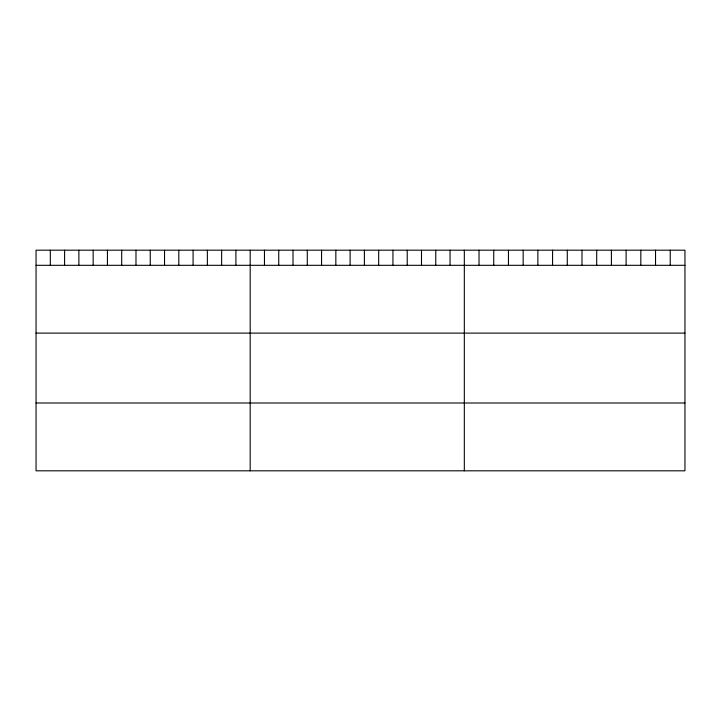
<?xml version="1.0" encoding="UTF-8"?>
<svg xmlns="http://www.w3.org/2000/svg" width="721" height="721" viewBox="0 0 721 721"><rect width="100%" height="100%" fill="white"/><g stroke="black" fill="none" stroke-linecap="round" stroke-linejoin="round"><path stroke-width="1.08" d="M684.95 265.31L684.95 470.813L36.05 470.813L36.05 250.187L684.95 250.187L684.95 265.31L36.05 265.31M36.05 333.12L684.95 333.12M36.05 402.994L684.95 402.994M670.242 250.187L670.242 265.31M655.533 250.187L655.533 265.31M640.825 250.187L640.825 265.31M626.116 250.187L626.116 265.31M611.408 250.187L611.408 265.31M596.7 250.187L596.7 265.31M581.991 250.187L581.991 265.31M567.283 250.187L567.283 265.31M552.574 250.187L552.574 265.31M537.866 250.187L537.866 265.31M523.158 250.187L523.158 265.31M508.449 250.187L508.449 265.31M493.741 250.187L493.741 265.31M479.032 250.187L479.032 265.31M464.324 250.187L464.324 470.813M450.048 250.187L450.048 265.31M435.772 250.187L435.772 265.31M421.497 250.187L421.497 265.31M407.221 250.187L407.221 265.31M392.945 250.187L392.945 265.31M378.669 250.187L378.669 265.31M364.393 250.187L364.393 265.31M350.118 250.187L350.118 265.31M335.842 250.187L335.842 265.31M321.566 250.187L321.566 265.31M307.29 250.187L307.29 265.31M293.014 250.187L293.014 265.31M278.739 250.187L278.739 265.31M264.463 250.187L264.463 265.31M250.187 250.187L250.187 470.813M235.911 250.187L235.911 265.31M221.635 250.187L221.635 265.31M207.36 250.187L207.36 265.31M193.084 250.187L193.084 265.31M178.808 250.187L178.808 265.31M164.532 250.187L164.532 265.31M150.256 250.187L150.256 265.31M135.981 250.187L135.981 265.31M121.705 250.187L121.705 265.31M107.429 250.187L107.429 265.31M93.153 250.187L93.153 265.31M78.877 250.187L78.877 265.31M64.602 250.187L64.602 265.31M50.326 250.187L50.326 265.31"/></g></svg>
